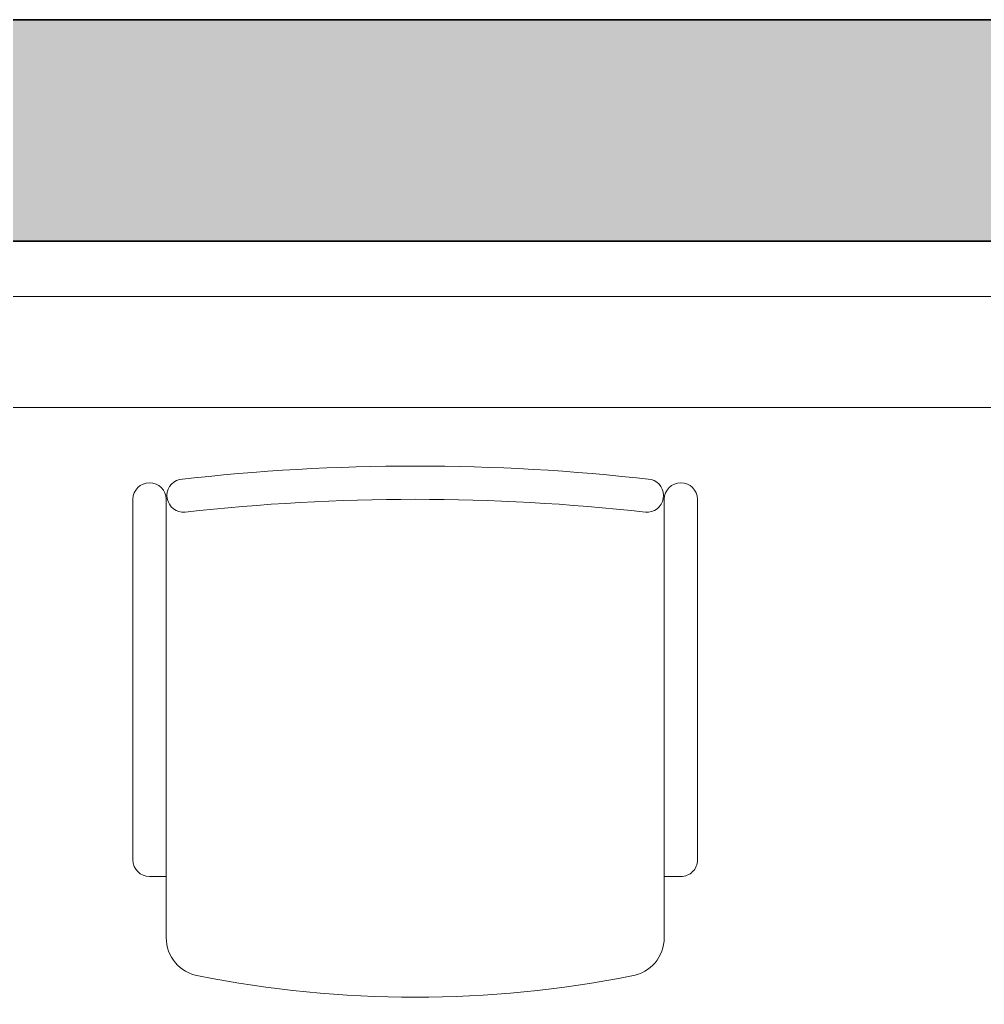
# Model space of a CAD drawing. Header units: inches. Extents: x -12418 to 57169, y -29325 to 19878.
# Drawn here: x 32956 to 33827, y -3386 to -2497 of the extents above; entities that cross this region are included whole.
import ezdxf

# ---------------------------------------------------------------- set-up
doc = ezdxf.new("R2010")
doc.units = ezdxf.units.IN
doc.header["$LTSCALE"] = 25
doc.header["$MEASUREMENT"] = 0
doc.linetypes.add('DASHDOT', pattern=[25.4, 12.7, -6.35, 0, -6.35])
doc.layers.get('0').update_dxf_attribs({"color": 8})
for name, color, linetype, lineweight in [('00-Ground Floor$0$LOADING', 253, 'Continuous', 5), ('00-Ground Floor$0$Walls', 251, 'Continuous', 5), ('E-LITE-CLNG-CNDT', 6, 'DASHDOT', 35), ('T-CABL-TRAY', 60, 'Continuous', 35)]:
    doc.layers.add(name, color=color, linetype=linetype, lineweight=lineweight)

# ---------------------------------------------------------------- blocks, each defined once
blk = doc.blocks.new('00-Ground Floor$0$GF21016-P')
at = {"layer": '00-Ground Floor$0$LOADING', "extrusion": (-1.24384e-09, -1.20261e-09, -1)}
for p, q in [((0.01278, 0.01793), (0.01278, 0.41365)), ((0.46278, 0.01793), (0.46278, 0.41365)), ((-0.00222, 0.35848), (0.01278, 0.35848)), ((0.47778, 0.35848), (0.46278, 0.35848)), ((-0.01722, 0.01793), (-0.01722, 0.34348)), ((0.49278, 0.01793), (0.49278, 0.34348)), ((0.47778, 0.00293), (0.47778, 0.00293))]:
    blk.add_line(p, q, dxfattribs=at)
for centre, radius, start, end in [((-0.23778, -0.5362), 1.00364, 78.75684, 101.24316), ((-0.04778, 0.41365), 0.035, 0, 80.65572), ((-0.42778, 0.41365), 0.035, 99.34428, 180), ((0.00222, 0.34348), 0.015, 0, 90), ((-0.47778, 0.34348), 0.015, 90, 180), ((-0.02845, 0.01455), 0.01501, 284.3864, 95.52091), ((-0.23778, 1.89282), 1.8749, 263.6341, 276.3659), ((-0.4471, 0.01455), 0.01501, 84.47909, 255.6136), ((0.00222, 0.01793), 0.015, 270, 0), ((0.00222, 0.01793), 0.015, 180, 270), ((-0.47778, 0.01793), 0.015, 270, 0), ((-0.47778, 0.01793), 0.015, 180, 270), ((-0.23778, 1.87344), 1.8855, 263.51186, 276.48814)]:
    blk.add_arc(centre, radius, start, end, dxfattribs=at)
blk = doc.blocks.new('00-Ground Floor')
at = {"layer": '00-Ground Floor$0$Walls'}
for p, q in [((36049.51, -2747.43, 0), (31349.51, -2747.43, 0)), ((35949.51, -2847.43, 0), (31449.51, -2847.43, 0))]:
    blk.add_line(p, q, dxfattribs=at)
at = {"layer": '00-Ground Floor$0$LOADING', "color": 1, "extrusion": (-2.67576e-11, -2.24019e-05, 1), "xscale": 1000.000000000002, "yscale": 1000.000000000002, "zscale": -1000.000000000002, "rotation": 179.9999748876469}
blk.add_blockref('00-Ground Floor$0$GF21016-P', (33550.86, -2912.52, 0.07), dxfattribs=at)
blk = doc.blocks.new('*U121')
at = {"lineweight": 0}
h = blk.add_hatch(dxfattribs=at)
h.set_pattern_fill('HEX', color=253, scale=8, angle=180, style=0)
h.set_pattern_definition([(180, (-21275.12, -3e-10), (6e-13, -43.99409), [25.4, -50.8]), (300, (-21275.12, -3e-10), (38.1, 21.997045), [25.4, -50.8]), (240, (-21300.52, -3e-10), (38.1, -21.997045), [25.4, -50.8])])
h.paths.add_polyline_path([(-6250, 200), (-6250, 0), (0, 0), (0, 200)])
at = {"color": 0}
for p, q in [((0, 200), (-6250, 200)), ((0, 0), (-6250, 0))]:
    blk.add_line(p, q, dxfattribs=at)

msp = doc.modelspace()

# ---------------------------------------------------------------- block references
at = {"layer": 'E-LITE-CLNG-CNDT'}
msp.add_blockref('00-Ground Floor', (0, 0), dxfattribs=at)
at = {"layer": 'T-CABL-TRAY', "linetype": 'Continuous', "rotation": 180}
msp.add_blockref('*U121', (29876.89, -2497.43, 0), dxfattribs=at)

doc.saveas('drawing.dxf')
